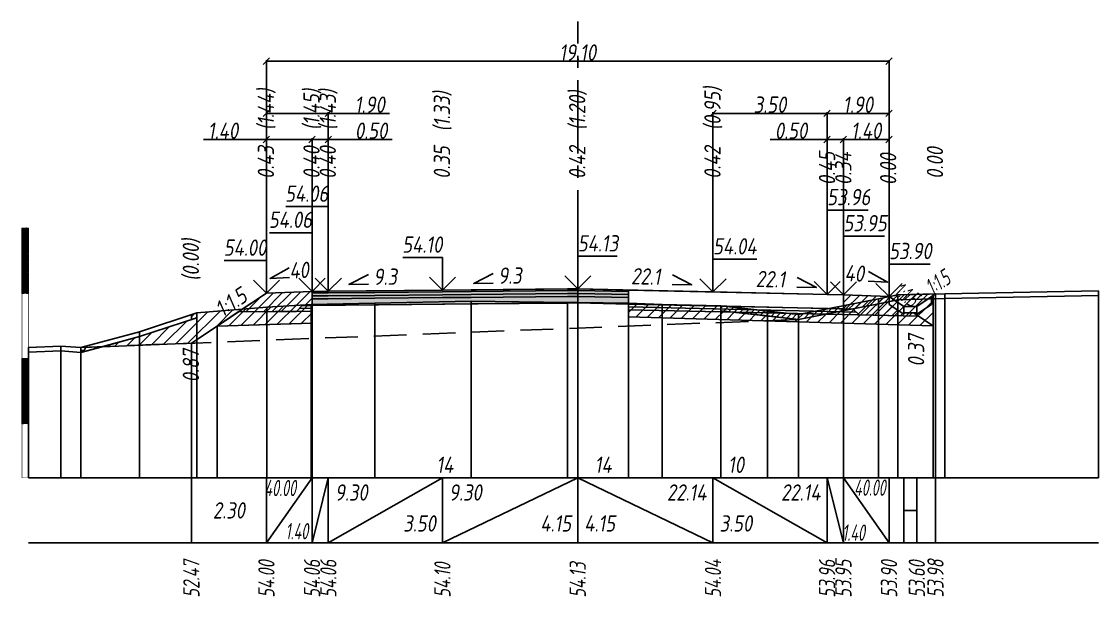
# Model space of a CAD drawing. Extents: x -717 to 1451, y -133302 to 233.
# Drawn here: x 84.2 to 249.4, y -81026.2 to -80938 of the extents above; entities that cross this region are included whole.
import ezdxf
from ezdxf.enums import TextEntityAlignment as Align

# ---------------------------------------------------------------- set-up
doc = ezdxf.new("R2010")
doc.units = 0
doc.linetypes.add('осевая2', pattern=[1.125, 0.75, -0.125, 0.125, -0.125])
doc.linetypes.add('штриховая', pattern=[0.75, 0.5, -0.25])
for name, color, linetype in [('Интерполированный поперечник', 2, 'Continuous'), ('Код_514', 1, 'Continuous'), ('Контур_0', 7, 'Continuous'), ('Контур_2521', 7, 'Continuous'), ('Контур_2564', 7, 'Continuous'), ('Контур_2660', 7, 'Continuous'), ('Контур_2665', 7, 'Continuous'), ('Контур_400', 7, 'Continuous'), ('Контур_508', 7, 'Continuous'), ('Контур_512', 7, 'Continuous'), ('Контур_513', 7, 'Continuous'), ('Красный поперечник', 1, 'Continuous'), ('Линейка абсолютных высот', 7, 'Continuous'), ('Объём_2501', 7, 'Continuous'), ('Объём_2564', 7, 'Continuous'), ('Объём_2650', 7, 'Continuous'), ('Объём_2660', 7, 'Continuous'), ('Объём_2661', 7, 'Continuous'), ('Объём_2662', 7, 'Continuous'), ('Объём_2663', 7, 'Continuous'), ('Объём_2664', 7, 'Continuous'), ('Объём_2665', 7, 'Continuous'), ('Объём_2666', 7, 'Continuous'), ('Объём_2753', 7, 'Continuous'), ('Ось', 1, 'осевая2'), ('Откосы', 7, 'Continuous'), ('Отметки покрытия', 7, 'Continuous'), ('Рабочие отметки', 7, 'Continuous'), ('Рабочие отметки доп.', 7, 'Continuous'), ('Слои выравнивания', 7, 'Continuous'), ('Таблица', 7, 'Continuous'), ('Уклоны проезжей части', 7, 'Continuous'), ('Черный поперечник', 3, 'Continuous')]:
    doc.layers.add(name, color=color, linetype=linetype)
for name, color, linetype, true_color in [('Контур_2540', 2, 'Continuous', 0xffff00), ('Контур_2560', 2, 'Continuous', 0xffff00), ('Контур_2561', 7, 'Continuous', 0xff8040), ('Контур_2562', 3, 'Continuous', 0x00ff00), ('Контур_2563', 7, 'Continuous', 0xff8000), ('Контур_2570', 7, 'Continuous', 0x80ff00), ('Контур_2583', 3, 'Continuous', 0x00ff00), ('Контур_2584', 3, 'Continuous', 0x00ff00), ('Контур_2725', 7, 'Continuous', 0x323232), ('Контур_2736', 4, 'Continuous', 0x00ffff), ('Контур_2760', 7, 'Continuous', 0x323232), ('Контур_2761', 7, 'Continuous', 0x323232), ('Контур_2762', 7, 'Continuous', 0x323232), ('Контур_2763', 7, 'Continuous', 0x323232), ('Контур_402', 7, 'Continuous', 0xff6464), ('Контур_703', 4, 'Continuous', 0x00ffff), ('Контур_707', 4, 'Continuous', 0x00ffff), ('Контур_720', 131, 'Continuous', 0xaaffff), ('Объём_2500', 7, 'Continuous', 0xc0c0c0), ('Объём_2520', 7, 'Continuous', 0x80ffff), ('Объём_2540', 2, 'Continuous', 0xffff00), ('Объём_2560', 2, 'Continuous', 0xffff00), ('Объём_2561', 7, 'Continuous', 0xff8040), ('Объём_2562', 3, 'Continuous', 0x00ff00), ('Объём_2563', 7, 'Continuous', 0xff8000), ('Объём_2570', 7, 'Continuous', 0x80ff00), ('Объём_2580', 3, 'Continuous', 0x00ff00), ('Объём_2583', 3, 'Continuous', 0x00ff00), ('Объём_2584', 3, 'Continuous', 0x00ff00), ('Объём_2591', 3, 'Continuous', 0x00ff00), ('Объём_2595', 3, 'Continuous', 0x00ff00), ('Объём_2600', 7, 'Continuous', 0x808000), ('Объём_2746', 2, 'Continuous', 0xffff00)]:
    doc.layers.add(name, color=color, linetype=linetype, true_color=true_color)
doc.styles.get("Standard").update_dxf_attribs({"font": 'txt', "height": 2.5})
doc.styles.add('М', font='romand.shx', dxfattribs={"width": 0.8, "oblique": 10, "height": 2.5})
doc.dimstyles.get("Standard").update_dxf_attribs({"dimtxt": 0.18, "dimasz": 0.18, "dimexe": 0.18, "dimexo": 0.0625, "dimgap": 0.09, "dimtad": 0, "dimtih": 1, "dimtoh": 1, "dimdec": 4, "dimzin": 0, "dimdsep": 46, "dimtxsty": 'Standard', "dimcen": 0.09, "dimadec": 0, "dimazin": 0, "dimtfac": 1, "dimtdec": 4, "dimtofl": 0, "dimtmove": 0, "dimatfit": 3, "dimfxl": 1, "dimtolj": 1, "dimtzin": 0, "dimarcsym": 0})
pattern_1 = [(45.00000125, (5.276112, -2496.22687), (-0.026516505928, 0.026516504769), []), (135.00000034, (5.276112, -2496.22687), (-0.02651650519, -0.026516505506), [])]

# ---------------------------------------------------------------- blocks, each defined once
blk = doc.blocks.new('_Oblique')
at = {"color": 0, "linetype": 'ByBlock', "lineweight": -2}
blk.add_line((-0.5, -0.5), (0.5, 0.5), dxfattribs=at)
blk = doc.blocks.new('*D3245')
at = {"color": 0, "lineweight": -2, "transparency": 16777216}
for p, q in [((210.28, -80979.91), (210.28, -80955.89)), ((210.28, -80956.07), (217.28, -80956.07)), ((217.28, -80980.19), (217.28, -80955.89))]:
    blk.add_line(p, q, dxfattribs=at)
at = {"layer": 'Defpoints', "color": 0, "transparency": 16777216}
for p in [(217.28, -80956.07), (210.28, -80979.97), (217.28, -80980.25)]:
    blk.add_point(p, dxfattribs=at)
at = {"color": 0, "lineweight": -2, "transparency": 16777216, "rotation": 180}
blk.add_blockref('_Oblique', (210.28, -80956.07), dxfattribs=at)
at = {"color": 0, "lineweight": -2, "transparency": 16777216}
blk.add_blockref('_Oblique', (217.28, -80956.07), dxfattribs=at)
at = {"color": 0, "transparency": 16777216, "insert": (213.78, -80954.73), "char_height": 2.5, "width": 0.69, "attachment_point": 5, "style": 'М'}
blk.add_mtext('\\A1;1.40', dxfattribs=at)
blk = doc.blocks.new('*D3246')
at = {"color": 0, "lineweight": -2, "transparency": 16777216}
for p, q in [((121.78, -80956.07), (112.12, -80956.07)), ((121.78, -80979.67), (121.78, -80955.89)), ((128.78, -80956.07), (121.78, -80956.07)), ((128.78, -80979.39), (128.78, -80955.89))]:
    blk.add_line(p, q, dxfattribs=at)
at = {"layer": 'Defpoints', "color": 0, "transparency": 16777216}
for p in [(128.78, -80956.07), (121.78, -80979.73), (128.78, -80979.45)]:
    blk.add_point(p, dxfattribs=at)
at = {"color": 0, "lineweight": -2, "transparency": 16777216, "rotation": 180}
blk.add_blockref('_Oblique', (121.78, -80956.07), dxfattribs=at)
at = {"color": 0, "lineweight": -2, "transparency": 16777216}
blk.add_blockref('_Oblique', (128.78, -80956.07), dxfattribs=at)
at = {"color": 0, "transparency": 16777216, "insert": (115.13, -80954.73), "char_height": 2.5, "width": 0.69, "attachment_point": 5, "style": 'М'}
blk.add_mtext('\\A1;1.40', dxfattribs=at)
blk = doc.blocks.new('*D3247')
at = {"color": 0, "lineweight": -2, "transparency": 16777216}
for p, q in [((207.78, -80956.07), (199.03, -80956.07)), ((207.78, -80979.85), (207.78, -80955.89)), ((210.28, -80956.07), (207.78, -80956.07)), ((210.28, -80979.91), (210.28, -80955.89))]:
    blk.add_line(p, q, dxfattribs=at)
at = {"layer": 'Defpoints', "color": 0, "transparency": 16777216}
for p in [(210.28, -80956.07), (207.78, -80979.92), (210.28, -80979.97)]:
    blk.add_point(p, dxfattribs=at)
at = {"color": 0, "lineweight": -2, "transparency": 16777216, "rotation": 180}
blk.add_blockref('_Oblique', (207.78, -80956.07), dxfattribs=at)
at = {"color": 0, "lineweight": -2, "transparency": 16777216}
blk.add_blockref('_Oblique', (210.28, -80956.07), dxfattribs=at)
at = {"color": 0, "transparency": 16777216, "insert": (202.26, -80954.73), "char_height": 2.5, "width": 0.72, "attachment_point": 5, "style": 'М'}
blk.add_mtext('\\A1;0.50', dxfattribs=at)
blk = doc.blocks.new('*D3248')
at = {"color": 0, "lineweight": -2, "transparency": 16777216}
for p, q in [((128.78, -80979.39), (128.78, -80955.89)), ((128.78, -80956.07), (131.28, -80956.07)), ((131.28, -80979.36), (131.28, -80955.89)), ((131.28, -80956.07), (141.08, -80956.07))]:
    blk.add_line(p, q, dxfattribs=at)
at = {"layer": 'Defpoints', "color": 0, "transparency": 16777216}
for p in [(131.28, -80956.07), (128.78, -80979.45), (131.28, -80979.42)]:
    blk.add_point(p, dxfattribs=at)
at = {"color": 0, "lineweight": -2, "transparency": 16777216, "rotation": 180}
blk.add_blockref('_Oblique', (128.78, -80956.07), dxfattribs=at)
at = {"color": 0, "lineweight": -2, "transparency": 16777216}
blk.add_blockref('_Oblique', (131.28, -80956.07), dxfattribs=at)
at = {"color": 0, "transparency": 16777216, "insert": (137.85, -80954.73), "char_height": 2.5, "width": 0.72, "attachment_point": 5, "style": 'М'}
blk.add_mtext('\\A1;0.50', dxfattribs=at)
blk = doc.blocks.new('*D3249')
at = {"color": 0, "lineweight": -2, "transparency": 16777216}
for p, q in [((190.28, -80979.47), (190.28, -80951.89)), ((207.78, -80952.07), (190.28, -80952.07)), ((207.78, -80979.85), (207.78, -80951.89))]:
    blk.add_line(p, q, dxfattribs=at)
at = {"layer": 'Defpoints', "color": 0, "transparency": 16777216}
for p in [(190.28, -80952.07), (190.28, -80979.53), (207.78, -80979.92)]:
    blk.add_point(p, dxfattribs=at)
at = {"color": 0, "lineweight": -2, "transparency": 16777216, "rotation": 180}
blk.add_blockref('_Oblique', (190.28, -80952.07), dxfattribs=at)
at = {"color": 0, "lineweight": -2, "transparency": 16777216}
blk.add_blockref('_Oblique', (207.78, -80952.07), dxfattribs=at)
at = {"color": 0, "transparency": 16777216, "insert": (199.03, -80950.73), "char_height": 2.5, "width": 0.75, "attachment_point": 5, "style": 'М'}
blk.add_mtext('\\A1;3.50', dxfattribs=at)
blk = doc.blocks.new('*D3250')
at = {"color": 0, "lineweight": -2, "transparency": 16777216}
for p, q in [((207.78, -80979.85), (207.78, -80951.89)), ((217.28, -80952.07), (207.78, -80952.07)), ((217.28, -80980.19), (217.28, -80951.89))]:
    blk.add_line(p, q, dxfattribs=at)
at = {"layer": 'Defpoints', "color": 0, "transparency": 16777216}
for p in [(207.78, -80952.07), (207.78, -80979.92), (217.28, -80980.25)]:
    blk.add_point(p, dxfattribs=at)
at = {"color": 0, "lineweight": -2, "transparency": 16777216, "rotation": 180}
blk.add_blockref('_Oblique', (207.78, -80952.07), dxfattribs=at)
at = {"color": 0, "lineweight": -2, "transparency": 16777216}
blk.add_blockref('_Oblique', (217.28, -80952.07), dxfattribs=at)
at = {"color": 0, "transparency": 16777216, "insert": (212.53, -80950.73), "char_height": 2.5, "width": 0.69, "attachment_point": 5, "style": 'М'}
blk.add_mtext('\\A1;1.90', dxfattribs=at)
blk = doc.blocks.new('*D3251')
at = {"color": 0, "lineweight": -2, "transparency": 16777216}
for p, q in [((121.78, -80979.67), (121.78, -80951.89)), ((121.78, -80952.07), (131.28, -80952.07)), ((131.28, -80979.36), (131.28, -80951.89)), ((131.28, -80952.07), (140.65, -80952.07))]:
    blk.add_line(p, q, dxfattribs=at)
at = {"layer": 'Defpoints', "color": 0, "transparency": 16777216}
for p in [(131.28, -80952.07), (121.78, -80979.73), (131.28, -80979.42)]:
    blk.add_point(p, dxfattribs=at)
at = {"color": 0, "lineweight": -2, "transparency": 16777216, "rotation": 180}
blk.add_blockref('_Oblique', (121.78, -80952.07), dxfattribs=at)
at = {"color": 0, "lineweight": -2, "transparency": 16777216}
blk.add_blockref('_Oblique', (131.28, -80952.07), dxfattribs=at)
at = {"color": 0, "transparency": 16777216, "insert": (137.64, -80950.73), "char_height": 2.5, "width": 0.69, "attachment_point": 5, "style": 'М'}
blk.add_mtext('\\A1;1.90', dxfattribs=at)
blk = doc.blocks.new('*D3252')
at = {"color": 0, "lineweight": -2, "transparency": 16777216}
for p, q in [((121.78, -80979.67), (121.78, -80943.89)), ((121.78, -80944.07), (217.28, -80944.07)), ((217.28, -80980.19), (217.28, -80943.89))]:
    blk.add_line(p, q, dxfattribs=at)
at = {"layer": 'Defpoints', "color": 0, "transparency": 16777216}
for p in [(217.28, -80944.07), (121.78, -80979.73), (217.28, -80980.25)]:
    blk.add_point(p, dxfattribs=at)
at = {"color": 0, "lineweight": -2, "transparency": 16777216, "rotation": 180}
blk.add_blockref('_Oblique', (121.78, -80944.07), dxfattribs=at)
at = {"color": 0, "lineweight": -2, "transparency": 16777216}
blk.add_blockref('_Oblique', (217.28, -80944.07), dxfattribs=at)
at = {"color": 0, "transparency": 16777216, "insert": (169.53, -80942.73), "char_height": 2.5, "width": 0.81, "attachment_point": 5, "style": 'М'}
blk.add_mtext('\\A1;19.10', dxfattribs=at)

msp = doc.modelspace()

# ---------------------------------------------------------------- hatches: boundary and pattern name
at = {"transparency": 33554681}
h = msp.add_hatch(dxfattribs=at)
h.set_pattern_fill('ANGLE', color=256)
h.set_pattern_definition([(0, (0, 0), (0, 6.985), [5.08, -1.905]), (90, (0, 0), (-6.985, 4e-16), [5.08, -1.905])])
h.paths.add_polyline_path([(224.038, -80980.543), (224.038, -80980.031), (224.407, -80979.785), (224.407, -80980.535)])
at = {"layer": 'Линейка абсолютных высот'}
h = msp.add_hatch(dxfattribs=at)
h.set_pattern_fill('ANSI37', scale=0.3, style=0)
h.set_pattern_definition(pattern_1)
h.paths.add_polyline_path([(85.276, -80979.678), (85.276, -80969.678), (84.276, -80969.678), (84.276, -80979.678)])
h = msp.add_hatch(dxfattribs=at)
h.set_pattern_fill('ANSI37', scale=0.3, style=0)
h.set_pattern_definition(pattern_1)
h.paths.add_polyline_path([(85.276, -80999.678), (85.276, -80989.678), (84.276, -80989.678), (84.276, -80999.678)])
at = {"layer": 'Объём_2563'}
h = msp.add_hatch(dxfattribs=at)
h.set_pattern_fill('ANSI31', color=256, scale=0.3)
h.paths.add_polyline_path([(121.783, -80979.665), (128.783, -80979.385), (128.783, -80981.535), (127.283, -80981.549), (126.375, -80982.458), (117.471, -80982.541)])
h = msp.add_hatch(dxfattribs=at)
h.set_pattern_fill('ANSI31', color=256, scale=0.3)
h.paths.add_polyline_path([(221.043, -80982.695), (221.822, -80983.214), (212.704, -80983.012), (211.783, -80982.092), (210.283, -80982.058), (210.283, -80979.908), (217.283, -80980.188), (217.283, -80981.39), (219.543, -80982.896), (219.543, -80982.695)])
at = {"layer": 'Объём_2570'}
h = msp.add_hatch(dxfattribs=at)
h.set_pattern_fill('ANSI31', color=256, scale=0.2)
h.paths.add_polyline_path([(224.407, -80980.535), (218.648, -80980.665), (215.654, -80981.288), (203.421, -80983.696), (191.495, -80982.356), (191.495, -80981.606), (203.421, -80982.946), (215.654, -80980.538), (218.648, -80979.915), (224.407, -80979.785)])
h = msp.add_hatch(dxfattribs=at)
h.set_pattern_fill('ANSI31', color=256, scale=0.2)
h.paths.add_polyline_path([(110.276, -80983.715), (110.276, -80982.965), (111.091, -80982.697), (111.091, -80983.447)])
at = {"layer": 'Объём_2600'}
h = msp.add_hatch(dxfattribs=at)
h.set_pattern_fill('ANSI31', color=6, scale=0.4)
h.paths.add_polyline_path([(128.783, -80984.279), (114.208, -80984.716), (110.276, -80987.337), (96.572, -80987.873), (102.309, -80986.327), (111.091, -80983.447), (111.091, -80982.697), (121.852, -80981.816), (128.633, -80981.39), (128.783, -80981.387)])
h = msp.add_hatch(dxfattribs=at)
h.set_pattern_fill('ANSI31', color=6, scale=0.4)
h.paths.add_polyline_path([(224.038, -80984.691), (177.342, -80983.291), (177.342, -80981.217), (182.466, -80981.396), (191.495, -80981.606), (191.495, -80982.356), (203.421, -80983.696), (215.654, -80981.288), (218.648, -80980.665), (224.038, -80980.543)])
h = msp.add_hatch(dxfattribs=at)
h.set_pattern_fill('HONEY', color=5, scale=0.3)
h.paths.add_polyline_path([(93.315, -80988.75), (93.315, -80988), (96.572, -80987.873)])
at = {"layer": 'Слои выравнивания'}
for color, points in [(2, [(128.783, -80979.385), (131.283, -80979.362), (138.429, -80979.296), (148.783, -80979.199), (153.197, -80979.158), (167.989, -80979.021), (169.533, -80979.006), (169.533, -80979.256), (167.989, -80979.271), (153.197, -80979.408), (148.783, -80979.449), (138.429, -80979.546), (131.283, -80979.612), (128.783, -80979.635)]), (3, [(128.783, -80979.635), (131.283, -80979.612), (138.429, -80979.546), (148.783, -80979.449), (153.197, -80979.408), (167.989, -80979.271), (169.533, -80979.256), (169.533, -80979.706), (167.989, -80979.721), (153.197, -80979.858), (148.783, -80979.899), (138.429, -80979.996), (131.283, -80980.062), (128.783, -80980.085)]), (4, [(128.783, -80980.085), (131.283, -80980.062), (138.429, -80979.996), (148.783, -80979.899), (153.197, -80979.858), (167.989, -80979.721), (169.533, -80979.706), (169.533, -80980.156), (167.989, -80980.171), (153.197, -80980.308), (148.783, -80980.349), (138.429, -80980.446), (131.283, -80980.512), (128.783, -80980.535)]), (2, [(169.533, -80979.006), (177.342, -80979.179), (177.342, -80979.429), (169.533, -80979.256)]), (3, [(169.533, -80979.256), (177.342, -80979.429), (177.342, -80979.879), (169.533, -80979.706)]), (4, [(169.533, -80979.706), (177.342, -80979.879), (177.342, -80980.329), (169.533, -80980.156)]), (5, [(128.783, -80980.535), (131.283, -80980.512), (138.429, -80980.446), (148.783, -80980.349), (153.197, -80980.308), (167.989, -80980.171), (169.533, -80980.156), (169.533, -80981.156), (167.989, -80981.171), (153.197, -80981.308), (148.783, -80981.349), (138.429, -80981.446), (131.283, -80981.512), (128.783, -80981.535)]), (5, [(169.533, -80980.156), (177.342, -80980.329), (177.342, -80981.329), (169.533, -80981.156)])]:
    msp.add_hatch(color=color, dxfattribs=at).paths.add_polyline_path(points)

# ---------------------------------------------------------------- linework, layer by layer
at = {"layer": 'Интерполированный поперечник', "linetype": 'штриховая', "ltscale": 10, "flags": 128}
msp.add_lwpolyline([(93.315, -80988), (203.421, -80983.696)], dxfattribs=at)
at = {"layer": 'Код_514'}
for p, q in [((110.276, -81018), (110.276, -81008)), ((121.783, -81018), (121.783, -81008)), ((121.783, -81018), (128.783, -81008)), ((128.783, -81018), (128.783, -81008)), ((128.783, -81018), (131.283, -81008)), ((131.283, -81018), (131.283, -81008)), ((131.283, -81018), (148.783, -81008)), ((148.783, -81018), (148.783, -81008)), ((148.783, -81018), (169.533, -81008)), ((169.533, -81018), (169.533, -81008)), ((169.533, -81008), (190.283, -81018)), ((190.283, -81018), (190.283, -81008)), ((190.283, -81008), (207.783, -81018)), ((207.783, -81018), (207.783, -81008)), ((207.783, -81008), (210.283, -81018)), ((210.283, -81018), (210.283, -81008)), ((210.283, -81008), (217.283, -81018)), ((217.283, -81018), (217.283, -81008)), ((219.543, -81018), (219.543, -81008)), ((221.543, -81018), (221.543, -81008)), ((224.407, -81018), (224.407, -81008)), ((219.543, -81013), (221.543, -81013))]:
    msp.add_line(p, q, dxfattribs=at)
at = {"layer": 'Контур_0', "color": 18, "true_color": 0x000000, "flags": 128}
for points in [[(177.342, -80979.179), (210.283, -80979.908), (210.283, -80982.058), (177.342, -80981.329), (177.342, -80979.179), (177.342, -80979.179)], [(117.471, -80982.541), (126.375, -80982.458), (127.283, -80981.549), (128.783, -80981.535)], [(127.283, -80981.549), (128.783, -80981.535), (128.783, -80982.435), (126.375, -80982.458), (127.283, -80981.549), (127.283, -80981.549)], [(190.283, -80981.616), (211.783, -80982.092), (212.704, -80983.012), (177.342, -80982.229), (177.342, -80981.329), (190.283, -80981.616), (190.283, -80981.616)], [(210.283, -80982.058), (211.783, -80982.092), (212.704, -80983.012), (221.822, -80983.214)]]:
    msp.add_lwpolyline(points, dxfattribs=at)
at = {"layer": 'Контур_2521', "color": 18, "true_color": 0x000000, "flags": 128}
for points in [[(126.829, -80982.004), (128.783, -80981.985)], [(177.342, -80981.779), (212.244, -80982.552)]]:
    msp.add_lwpolyline(points, dxfattribs=at)
at = {"layer": 'Контур_2540', "flags": 128}
for points in [[(128.783, -80984.279), (114.208, -80984.716), (117.471, -80982.541), (128.783, -80982.435), (128.783, -80984.279), (128.783, -80984.279)], [(177.342, -80982.229), (221.822, -80983.214), (224.038, -80984.691), (177.342, -80983.291), (177.342, -80982.229), (177.342, -80982.229)]]:
    msp.add_lwpolyline(points, dxfattribs=at)
at = {"layer": 'Контур_2560', "flags": 128}
for points in [[(121.783, -80979.665), (121.783, -80979.665), (121.783, -80979.665), (128.783, -80979.385)], [(210.283, -80979.908), (217.283, -80980.188), (217.283, -80980.188), (217.283, -80980.188)]]:
    msp.add_lwpolyline(points, dxfattribs=at)
at = {"layer": 'Контур_2561', "flags": 128}
for points in [[(128.783, -80979.385), (128.783, -80979.385), (121.783, -80979.665), (121.783, -80979.665), (128.783, -80979.385)], [(210.283, -80979.908), (210.283, -80979.908), (217.283, -80980.188), (217.283, -80980.188), (210.283, -80979.908)]]:
    msp.add_lwpolyline(points, dxfattribs=at)
at = {"layer": 'Контур_2562', "flags": 128}
for points in [[(121.783, -80979.665), (121.783, -80979.665), (121.783, -80979.665), (121.783, -80979.665), (121.783, -80979.665)], [(217.283, -80980.188), (217.283, -80980.188), (217.283, -80980.188), (217.283, -80980.188), (217.283, -80980.188)]]:
    msp.add_lwpolyline(points, dxfattribs=at)
at = {"layer": 'Контур_2563', "flags": 128}
for points in [[(121.783, -80979.665), (128.783, -80979.385), (128.783, -80981.535), (127.283, -80981.549), (126.375, -80982.458), (117.471, -80982.541), (121.783, -80979.665), (121.783, -80979.665)], [(221.043, -80982.695), (221.822, -80983.214), (212.704, -80983.012), (211.783, -80982.092), (210.283, -80982.058), (210.283, -80979.908), (217.283, -80980.188), (217.283, -80981.39), (219.543, -80982.896), (219.543, -80982.695), (221.043, -80982.695), (221.043, -80982.695)]]:
    msp.add_lwpolyline(points, dxfattribs=at)
at = {"layer": 'Контур_2564', "flags": 128}
for points in [[(121.783, -80979.665), (128.783, -80979.385)], [(210.283, -80979.908), (217.283, -80980.188)]]:
    msp.add_lwpolyline(points, dxfattribs=at)
at = {"layer": 'Контур_2570', "flags": 128}
msp.add_lwpolyline([(85.276, -80988.739), (90.249, -80988.528), (93.315, -80988.75), (93.315, -80988.75), (102.309, -80986.327), (111.091, -80983.447), (111.091, -80982.697), (121.852, -80981.816), (128.633, -80981.39), (138.429, -80981.212), (153.197, -80980.872), (167.989, -80981.091), (169.533, -80981.112), (177.342, -80981.217), (182.466, -80981.396), (191.495, -80981.606), (191.495, -80982.356), (198.627, -80983.154), (203.421, -80983.696), (215.654, -80981.288), (218.648, -80980.665), (225.851, -80980.503), (249.407, -80980.039)], dxfattribs=at)
at = {"layer": 'Контур_2583', "flags": 128}
for points in [[(217.283, -80980.188), (219.543, -80981.695), (219.543, -80982.896), (217.283, -80981.39), (217.283, -80980.188)], [(221.543, -80981.695), (223.802, -80980.188), (223.802, -80981.39), (221.543, -80982.896), (221.543, -80981.695)]]:
    msp.add_lwpolyline(points, dxfattribs=at)
at = {"layer": 'Контур_2584', "flags": 128}
msp.add_lwpolyline([(219.543, -80981.695), (221.543, -80981.695), (221.543, -80982.695), (219.543, -80982.695), (219.543, -80981.695)], dxfattribs=at)
at = {"layer": 'Контур_2660', "flags": 128}
for points in [[(114.208, -80984.716), (128.783, -80984.279)], [(177.342, -80983.291), (224.038, -80984.691)]]:
    msp.add_lwpolyline(points, dxfattribs=at)
at = {"layer": 'Контур_2665', "flags": 128}
for points in [[(121.783, -80979.665), (121.783, -80979.665)], [(217.283, -80980.188), (217.283, -80980.188)]]:
    msp.add_lwpolyline(points, dxfattribs=at)
at = {"layer": 'Контур_2725', "flags": 128}
msp.add_lwpolyline([(128.783, -80981.535), (131.283, -80981.512), (138.429, -80981.446), (148.783, -80981.349), (153.197, -80981.308), (167.989, -80981.171), (169.533, -80981.156), (177.342, -80981.329)], dxfattribs=at)
at = {"layer": 'Контур_2736', "flags": 128}
for points in [[(121.783, -80979.665), (110.276, -80987.337)], [(217.283, -80980.188), (217.283, -80980.188)]]:
    msp.add_lwpolyline(points, dxfattribs=at)
at = {"layer": 'Контур_2760', "flags": 128}
msp.add_lwpolyline([(128.783, -80979.385), (131.283, -80979.362), (138.429, -80979.296), (148.783, -80979.199), (153.197, -80979.158), (167.989, -80979.021), (169.533, -80979.006), (177.342, -80979.179)], dxfattribs=at)
at = {"layer": 'Контур_2761', "flags": 128}
msp.add_lwpolyline([(128.783, -80979.635), (131.283, -80979.612), (138.429, -80979.546), (148.783, -80979.449), (153.197, -80979.408), (167.989, -80979.271), (169.533, -80979.256), (177.342, -80979.429)], dxfattribs=at)
at = {"layer": 'Контур_2762', "flags": 128}
msp.add_lwpolyline([(128.783, -80980.085), (131.283, -80980.062), (138.429, -80979.996), (148.783, -80979.899), (153.197, -80979.858), (167.989, -80979.721), (169.533, -80979.706), (177.342, -80979.879)], dxfattribs=at)
at = {"layer": 'Контур_2763', "flags": 128}
msp.add_lwpolyline([(128.783, -80980.535), (131.283, -80980.512), (138.429, -80980.446), (148.783, -80980.349), (153.197, -80980.308), (167.989, -80980.171), (169.533, -80980.156), (177.342, -80980.329)], dxfattribs=at)
at = {"layer": 'Контур_400', "flags": 128}
for points in [[(128.783, -80979.385), (131.283, -80979.362), (131.283, -80979.362), (131.283, -80979.362), (131.283, -80979.362), (131.283, -80979.362), (131.283, -80979.362), (148.783, -80979.199), (169.533, -80979.006)], [(169.533, -80979.006), (190.283, -80979.466), (207.783, -80979.853), (207.783, -80979.853), (207.783, -80979.853), (207.783, -80979.853), (207.783, -80979.853), (207.783, -80979.853), (210.283, -80979.908)]]:
    msp.add_lwpolyline(points, dxfattribs=at)
at = {"layer": 'Контур_402', "flags": 128}
msp.add_lwpolyline([(114.208, -80984.716), (128.783, -80984.279), (128.783, -80981.535), (169.533, -80981.156), (177.342, -80981.329), (177.342, -80983.291), (224.038, -80984.691)], dxfattribs=at)
at = {"layer": 'Контур_508', "flags": 128}
msp.add_lwpolyline([(110.276, -80987.337), (114.208, -80984.716), (128.783, -80984.279), (128.783, -80981.535), (169.533, -80981.156), (177.342, -80981.329), (177.342, -80983.291), (224.038, -80984.691), (224.038, -80980.031), (224.407, -80979.785)], dxfattribs=at)
at = {"layer": 'Контур_512', "flags": 128}
for points in [[(177.342, -80983.291), (224.038, -80984.691), (224.038, -80980.031), (224.407, -80979.785)], [(110.276, -80987.337), (114.208, -80984.716), (128.783, -80984.279)]]:
    msp.add_lwpolyline(points, dxfattribs=at)
at = {"layer": 'Контур_513', "flags": 128}
msp.add_lwpolyline([(110.276, -80987.337), (114.208, -80984.716), (128.783, -80984.279), (128.783, -80981.535), (169.533, -80981.156), (177.342, -80981.329), (177.342, -80983.291), (224.038, -80984.691), (224.038, -80980.031), (224.407, -80979.785)], dxfattribs=at)
at = {"layer": 'Контур_703', "flags": 128}
for points in [[(121.783, -80979.665), (110.276, -80987.337)], [(217.283, -80980.188), (217.283, -80980.188)], [(217.283, -80980.188), (219.543, -80981.695)], [(217.283, -80980.188), (219.543, -80981.695)]]:
    msp.add_lwpolyline(points, dxfattribs=at)
at = {"layer": 'Контур_707', "flags": 128}
for points in [[(221.543, -80981.695), (223.802, -80980.188), (223.802, -80980.188), (224.407, -80979.785)], [(223.802, -80980.188), (223.802, -80980.188), (224.407, -80979.785)], [(221.543, -80981.695), (223.802, -80980.188)]]:
    msp.add_lwpolyline(points, dxfattribs=at)
at = {"layer": 'Контур_720', "flags": 128}
msp.add_lwpolyline([(219.543, -80981.695), (221.543, -80981.695)], dxfattribs=at)
at = {"layer": 'Красный поперечник'}
for p, q in [((110.276, -80987.337), (121.783, -80979.665)), ((121.783, -80979.665), (128.783, -80979.385)), ((128.783, -80979.385), (131.283, -80979.362)), ((131.283, -80979.362), (148.783, -80979.199)), ((148.783, -80979.199), (169.533, -80979.006)), ((169.533, -80979.006), (190.283, -80979.466)), ((190.283, -80979.466), (207.783, -80979.853)), ((207.783, -80979.853), (210.283, -80979.908)), ((210.283, -80979.908), (217.283, -80980.188)), ((221.543, -80981.695), (224.407, -80979.785)), ((224.407, -80979.785), (224.407, -81008)), ((217.283, -80980.188), (219.543, -80981.695)), ((224.038, -80980.031), (224.038, -81008)), ((219.543, -80981.695), (221.543, -80981.695)), ((114.208, -80984.716), (114.208, -81008)), ((128.783, -80984.279), (128.783, -81008)), ((177.342, -80983.291), (177.342, -81008)), ((224.038, -80984.691), (224.038, -81008)), ((110.276, -80987.337), (110.276, -81008))]:
    msp.add_line(p, q, dxfattribs=at)
at = {"layer": 'Линейка абсолютных высот', "color": 7, "const_width": 0.1, "flags": 128}
for points in [[(85.276, -80979.678), (85.276, -80969.678), (84.276, -80969.678), (84.276, -80979.678), (85.276, -80979.678)], [(85.276, -80989.678), (85.276, -80979.678), (84.276, -80979.678), (84.276, -80989.678), (85.276, -80989.678)], [(85.276, -80999.678), (85.276, -80989.678), (84.276, -80989.678), (84.276, -80999.678), (85.276, -80999.678)], [(85.276, -81008), (85.276, -80999.678), (84.276, -80999.678), (84.276, -81008), (85.276, -81008)]]:
    msp.add_lwpolyline(points, dxfattribs=at)
at = {"layer": 'Объём_2500', "color": 18, "true_color": 0x000000, "flags": 128}
msp.add_lwpolyline([(177.342, -80979.179), (210.283, -80979.908), (210.283, -80982.058), (177.342, -80981.329), (177.342, -80979.179), (177.342, -80979.179)], dxfattribs=at)
at = {"layer": 'Объём_2501', "flags": 128}
for points in [[(128.783, -80979.385), (131.283, -80979.362), (131.283, -80979.362), (131.283, -80979.362), (131.283, -80979.362), (131.283, -80979.362), (131.283, -80979.362), (148.783, -80979.199), (169.533, -80979.006)], [(169.533, -80979.006), (190.283, -80979.466), (207.783, -80979.853), (207.783, -80979.853), (207.783, -80979.853), (207.783, -80979.853), (207.783, -80979.853), (207.783, -80979.853), (210.283, -80979.908)]]:
    msp.add_lwpolyline(points, dxfattribs=at)
at = {"layer": 'Объём_2520', "color": 250, "flags": 128}
for points in [[(127.283, -80981.549), (128.783, -80981.535), (128.783, -80982.435), (126.375, -80982.458), (127.283, -80981.549), (127.283, -80981.549)], [(190.283, -80981.616), (211.783, -80982.092), (212.704, -80983.012), (177.342, -80982.229), (177.342, -80981.329), (190.283, -80981.616), (190.283, -80981.616)]]:
    msp.add_lwpolyline(points, dxfattribs=at)
at = {"layer": 'Объём_2540', "flags": 128}
for points in [[(128.783, -80984.279), (114.208, -80984.716), (117.471, -80982.541), (128.783, -80982.435), (128.783, -80984.279), (128.783, -80984.279)], [(177.342, -80982.229), (221.822, -80983.214), (224.038, -80984.691), (177.342, -80983.291), (177.342, -80982.229), (177.342, -80982.229)]]:
    msp.add_lwpolyline(points, dxfattribs=at)
at = {"layer": 'Объём_2560', "flags": 128}
for points in [[(121.783, -80979.665), (121.783, -80979.665), (121.783, -80979.665), (128.783, -80979.385)], [(210.283, -80979.908), (217.283, -80980.188), (217.283, -80980.188), (217.283, -80980.188)]]:
    msp.add_lwpolyline(points, dxfattribs=at)
at = {"layer": 'Объём_2561', "flags": 128}
for points in [[(128.783, -80979.385), (128.783, -80979.385), (121.783, -80979.665), (121.783, -80979.665), (128.783, -80979.385)], [(210.283, -80979.908), (210.283, -80979.908), (217.283, -80980.188), (217.283, -80980.188), (210.283, -80979.908)]]:
    msp.add_lwpolyline(points, dxfattribs=at)
at = {"layer": 'Объём_2562', "flags": 128}
for points in [[(121.783, -80979.665), (121.783, -80979.665), (121.783, -80979.665), (121.783, -80979.665), (121.783, -80979.665)], [(217.283, -80980.188), (217.283, -80980.188), (217.283, -80980.188), (217.283, -80980.188), (217.283, -80980.188)]]:
    msp.add_lwpolyline(points, dxfattribs=at)
at = {"layer": 'Объём_2563', "color": 250, "flags": 128}
for points in [[(121.783, -80979.665), (128.783, -80979.385), (128.783, -80981.535), (127.283, -80981.549), (126.375, -80982.458), (117.471, -80982.541), (121.783, -80979.665), (121.783, -80979.665)], [(221.043, -80982.695), (221.822, -80983.214), (212.704, -80983.012), (211.783, -80982.092), (210.283, -80982.058), (210.283, -80979.908), (217.283, -80980.188), (217.283, -80981.39), (219.543, -80982.896), (219.543, -80982.695), (221.043, -80982.695), (221.043, -80982.695)]]:
    msp.add_lwpolyline(points, dxfattribs=at)
at = {"layer": 'Объём_2564', "flags": 128}
for points in [[(121.783, -80979.665), (128.783, -80979.385)], [(210.283, -80979.908), (217.283, -80980.188)]]:
    msp.add_lwpolyline(points, dxfattribs=at)
at = {"layer": 'Объём_2570', "flags": 128}
for points in [[(224.407, -80980.535), (218.648, -80980.665), (215.654, -80981.288), (203.421, -80983.696), (191.495, -80982.356), (191.495, -80981.606), (203.421, -80982.946), (215.654, -80980.538), (218.648, -80979.915), (224.407, -80979.785), (224.407, -80980.535), (224.407, -80980.535)], [(110.276, -80983.715), (110.276, -80982.965), (111.091, -80982.697), (111.091, -80983.447), (110.276, -80983.715), (110.276, -80983.715)]]:
    msp.add_lwpolyline(points, dxfattribs=at)
at = {"layer": 'Объём_2580', "flags": 128}
msp.add_lwpolyline([(223.802, -80980.188), (223.802, -80980.188), (224.407, -80979.785)], dxfattribs=at)
at = {"layer": 'Объём_2583', "flags": 128}
for points in [[(217.283, -80980.188), (219.543, -80981.695), (219.543, -80982.896), (217.283, -80981.39), (217.283, -80980.188)], [(221.543, -80981.695), (223.802, -80980.188), (223.802, -80981.39), (221.543, -80982.896), (221.543, -80981.695)]]:
    msp.add_lwpolyline(points, dxfattribs=at)
at = {"layer": 'Объём_2584', "flags": 128}
msp.add_lwpolyline([(219.543, -80981.695), (221.543, -80981.695), (221.543, -80982.695), (219.543, -80982.695), (219.543, -80981.695)], dxfattribs=at)
at = {"layer": 'Объём_2591', "flags": 128}
for points in [[(217.283, -80980.188), (219.543, -80981.695)], [(221.543, -80981.695), (223.802, -80980.188)]]:
    msp.add_lwpolyline(points, dxfattribs=at)
at = {"layer": 'Объём_2595', "flags": 128}
msp.add_lwpolyline([(219.543, -80981.695), (221.543, -80981.695)], dxfattribs=at)
at = {"layer": 'Объём_2600', "color": 5, "flags": 128}
for points in [[(224.038, -80980.543), (224.038, -80980.031), (224.407, -80979.785), (224.407, -80980.535), (224.038, -80980.543), (224.038, -80980.543)], [(93.315, -80988.75), (93.315, -80988), (96.572, -80987.873), (93.315, -80988.75), (93.315, -80988.75)]]:
    msp.add_lwpolyline(points, dxfattribs=at)
at = {"layer": 'Объём_2650', "color": 6, "flags": 128}
for points in [[(128.783, -80984.279), (114.208, -80984.716), (110.276, -80987.337), (96.572, -80987.873), (102.309, -80986.327), (111.091, -80983.447), (111.091, -80982.697), (121.852, -80981.816), (128.633, -80981.39), (128.783, -80981.387), (128.783, -80984.279), (128.783, -80984.279)], [(224.038, -80984.691), (177.342, -80983.291), (177.342, -80981.217), (182.466, -80981.396), (191.495, -80981.606), (191.495, -80982.356), (203.421, -80983.696), (215.654, -80981.288), (218.648, -80980.665), (224.038, -80980.543), (224.038, -80984.691), (224.038, -80984.691)]]:
    msp.add_lwpolyline(points, dxfattribs=at)
at = {"layer": 'Объём_2660', "flags": 128}
for points in [[(114.208, -80984.716), (128.783, -80984.279)], [(177.342, -80983.291), (224.038, -80984.691)]]:
    msp.add_lwpolyline(points, dxfattribs=at)
at = {"layer": 'Объём_2661', "flags": 128}
for points in [[(121.783, -80979.665), (110.276, -80987.337)], [(217.283, -80980.188), (219.543, -80981.695)]]:
    msp.add_lwpolyline(points, dxfattribs=at)
at = {"layer": 'Объём_2662', "flags": 128}
msp.add_lwpolyline([(221.543, -80981.695), (223.802, -80980.188), (224.407, -80979.785)], dxfattribs=at)
at = {"layer": 'Объём_2663', "flags": 128}
msp.add_lwpolyline([(219.543, -80981.695), (221.543, -80981.695)], dxfattribs=at)
at = {"layer": 'Объём_2664', "flags": 128}
msp.add_lwpolyline([(219.543, -80981.695), (221.543, -80981.695)], dxfattribs=at)
at = {"layer": 'Объём_2665', "flags": 128}
for points in [[(121.783, -80979.665), (121.783, -80979.665)], [(217.283, -80980.188), (217.283, -80980.188)]]:
    msp.add_lwpolyline(points, dxfattribs=at)
at = {"layer": 'Объём_2666', "flags": 128}
for points in [[(121.783, -80979.665), (110.276, -80987.337)], [(217.283, -80980.188), (217.283, -80980.188)]]:
    msp.add_lwpolyline(points, dxfattribs=at)
at = {"layer": 'Объём_2746', "flags": 128}
for points in [[(128.633, -80984.283), (114.208, -80984.716), (118.097, -80982.123), (121.852, -80981.816), (128.633, -80981.39), (128.633, -80984.283), (128.633, -80984.283)], [(224.038, -80984.691), (177.342, -80983.291), (177.342, -80981.217), (182.466, -80981.396), (191.495, -80981.606), (191.495, -80982.356), (203.421, -80983.696), (215.654, -80981.288), (218.152, -80980.768), (219.543, -80981.695), (221.543, -80981.695), (223.243, -80980.561), (224.038, -80980.543), (224.038, -80984.691), (224.038, -80984.691)]]:
    msp.add_lwpolyline(points, dxfattribs=at)
at = {"layer": 'Объём_2753', "flags": 128}
msp.add_lwpolyline([(177.342, -80979.179), (177.342, -80979.179)], dxfattribs=at)
at = {"layer": 'Ось', "ltscale": 15}
msp.add_line((169.533, -80991.971), (169.533, -80937.977), dxfattribs=at)
at = {"layer": 'Отметки покрытия', "color": 1}
for p, q in [((131.283, -80966.385), (124.783, -80966.385)), ((131.283, -80979.362), (131.283, -80966.385)), ((207.783, -80979.853), (207.783, -80966.908)), ((207.783, -80966.908), (214.083, -80966.908)), ((128.783, -80970.385), (122.283, -80970.385)), ((128.783, -80979.385), (128.783, -80970.385)), ((210.283, -80979.908), (210.283, -80970.908)), ((210.283, -80970.908), (216.583, -80970.908)), ((121.783, -80974.665), (115.283, -80974.665)), ((121.783, -80979.665), (121.783, -80974.665)), ((148.783, -80974.199), (142.733, -80974.199)), ((148.783, -80979.199), (148.783, -80974.199)), ((169.533, -80979.006), (169.533, -80974.006)), ((169.533, -80974.006), (175.583, -80974.006)), ((190.283, -80979.466), (190.283, -80974.466)), ((190.283, -80974.466), (196.983, -80974.466)), ((217.283, -80980.188), (217.283, -80975.188)), ((217.283, -80975.188), (223.583, -80975.188)), ((121.783, -80979.665), (119.783, -80977.665)), ((121.783, -80979.665), (123.783, -80977.665)), ((128.783, -80979.385), (126.783, -80977.385)), ((128.783, -80979.385), (130.783, -80977.385)), ((131.283, -80979.362), (129.283, -80977.362)), ((131.283, -80979.362), (133.283, -80977.362)), ((148.783, -80979.199), (146.783, -80977.199)), ((148.783, -80979.199), (150.783, -80977.199)), ((169.533, -80979.006), (167.533, -80977.006)), ((169.533, -80979.006), (171.533, -80977.006)), ((190.283, -80979.466), (188.283, -80977.466)), ((190.283, -80979.466), (192.283, -80977.466)), ((207.783, -80979.853), (205.783, -80977.853)), ((207.783, -80979.853), (209.783, -80977.853)), ((210.283, -80979.908), (208.283, -80977.908)), ((210.283, -80979.908), (212.283, -80977.908)), ((217.283, -80980.188), (215.283, -80978.188)), ((217.283, -80980.188), (219.283, -80978.188))]:
    msp.add_line(p, q, dxfattribs=at)
at = {"layer": 'Слои выравнивания'}
for p, q in [((128.783, -80979.385), (128.783, -81008)), ((169.533, -80979.006), (169.533, -81008)), ((177.342, -80979.179), (177.342, -81008)), ((210.283, -80979.908), (210.283, -81008))]:
    msp.add_line(p, q, dxfattribs=at)
at = {"layer": 'Слои выравнивания', "color": 2, "flags": 128}
for points in [[(128.783, -80979.385), (131.283, -80979.362), (138.429, -80979.296), (148.783, -80979.199), (153.197, -80979.158), (167.989, -80979.021), (169.533, -80979.006), (169.533, -80979.256), (167.989, -80979.271), (153.197, -80979.408), (148.783, -80979.449), (138.429, -80979.546), (131.283, -80979.612), (128.783, -80979.635)], [(169.533, -80979.006), (177.342, -80979.179), (177.342, -80979.429), (169.533, -80979.256)]]:
    msp.add_lwpolyline(points, close=True, dxfattribs=at)
at = {"layer": 'Слои выравнивания', "color": 3, "flags": 128}
for points in [[(128.783, -80979.635), (131.283, -80979.612), (138.429, -80979.546), (148.783, -80979.449), (153.197, -80979.408), (167.989, -80979.271), (169.533, -80979.256), (169.533, -80979.706), (167.989, -80979.721), (153.197, -80979.858), (148.783, -80979.899), (138.429, -80979.996), (131.283, -80980.062), (128.783, -80980.085)], [(169.533, -80979.256), (177.342, -80979.429), (177.342, -80979.879), (169.533, -80979.706)]]:
    msp.add_lwpolyline(points, close=True, dxfattribs=at)
at = {"layer": 'Слои выравнивания', "color": 4, "flags": 128}
for points in [[(128.783, -80980.085), (131.283, -80980.062), (138.429, -80979.996), (148.783, -80979.899), (153.197, -80979.858), (167.989, -80979.721), (169.533, -80979.706), (169.533, -80980.156), (167.989, -80980.171), (153.197, -80980.308), (148.783, -80980.349), (138.429, -80980.446), (131.283, -80980.512), (128.783, -80980.535)], [(169.533, -80979.706), (177.342, -80979.879), (177.342, -80980.329), (169.533, -80980.156)]]:
    msp.add_lwpolyline(points, close=True, dxfattribs=at)
at = {"layer": 'Слои выравнивания', "color": 5, "flags": 128}
for points in [[(128.783, -80980.535), (131.283, -80980.512), (138.429, -80980.446), (148.783, -80980.349), (153.197, -80980.308), (167.989, -80980.171), (169.533, -80980.156), (169.533, -80981.156), (167.989, -80981.171), (153.197, -80981.308), (148.783, -80981.349), (138.429, -80981.446), (131.283, -80981.512), (128.783, -80981.535)], [(169.533, -80980.156), (177.342, -80980.329), (177.342, -80981.329), (169.533, -80981.156)]]:
    msp.add_lwpolyline(points, close=True, dxfattribs=at)
at = {"layer": 'Таблица'}
for p, q in [((85.276, -81008), (249.407, -81008)), ((85.276, -81018), (249.407, -81018))]:
    msp.add_line(p, q, dxfattribs=at)
at = {"layer": 'Уклоны проезжей части', "color": 1, "flags": 128}
for points in [[(125.347, -80977.266), (122.35, -80977.386), (125.287, -80975.767)], [(156.577, -80978.128), (153.577, -80978.155), (156.563, -80976.628)], [(214.075, -80977.842), (217.072, -80977.962), (214.135, -80976.343)], [(137.452, -80978.305), (134.452, -80978.333), (137.438, -80976.806)], [(184.033, -80978.325), (187.032, -80978.392), (184.066, -80976.826)], [(203.158, -80978.749), (206.157, -80978.815), (203.191, -80977.249)]]:
    msp.add_lwpolyline(points, dxfattribs=at)
at = {"layer": 'Черный поперечник', "color": 7}
for p, q in [((218.648, -80979.915), (218.648, -81008)), ((225.851, -80979.753), (225.851, -81008)), ((249.407, -80979.289), (249.407, -81008)), ((128.633, -80981.39), (128.633, -81008)), ((138.429, -80981.212), (138.429, -81008)), ((153.197, -80980.872), (153.197, -81008)), ((167.989, -80981.091), (167.989, -81008)), ((169.533, -80981.112), (169.533, -81008)), ((177.342, -80981.217), (177.342, -81008)), ((182.466, -80981.396), (182.466, -81008)), ((215.654, -80980.538), (215.654, -81008)), ((111.091, -80982.697), (111.091, -81008)), ((121.852, -80981.816), (121.852, -81008)), ((191.495, -80981.606), (191.495, -81008)), ((198.627, -80982.404), (198.627, -81008)), ((203.421, -80982.946), (203.421, -81008)), ((102.309, -80985.577), (102.309, -81008)), ((85.276, -80987.989), (85.276, -81008)), ((90.249, -80987.778), (90.249, -81008)), ((93.315, -80988), (93.315, -81008))]:
    msp.add_line(p, q, dxfattribs=at)
at = {"layer": 'Черный поперечник', "flags": 128}
msp.add_lwpolyline([(85.276, -80987.989), (90.249, -80987.778), (93.315, -80988), (102.309, -80985.577), (111.091, -80982.697), (121.852, -80981.816), (128.633, -80981.39), (138.429, -80981.212), (153.197, -80980.872), (167.989, -80981.091), (169.533, -80981.112), (177.342, -80981.217), (182.466, -80981.396), (191.495, -80981.606), (198.627, -80982.404), (203.421, -80982.946), (215.654, -80980.538), (218.648, -80979.915), (225.851, -80979.753), (249.407, -80979.289)], dxfattribs=at)

# ---------------------------------------------------------------- texts
at = {"layer": 'Код_514', "style": 'М', "oblique": 10}
for s, width, p in [('40.00', 0.6, (121.487, -81008.311)), ('9.30', 0.8, (132.283, -81009)), ('9.30', 0.8, (149.783, -81009))]:
    msp.add_text(s, height=2.5, dxfattribs=dict(at, width=width)).set_placement(p, align=Align.TOP_LEFT)
for s, width, p in [('22.14', 0.8, (189.283, -81009)), ('22.14', 0.8, (206.783, -81009)), ('40.00', 0.6, (216.767, -81008.254))]:
    msp.add_text(s, height=2.5, dxfattribs=dict(at, width=width)).set_placement(p, align=Align.TOP_RIGHT)
at = {"layer": 'Код_514', "style": 'М', "oblique": 10, "width": 0.8}
msp.add_text('2.30', height=2.5, dxfattribs=at).set_placement((116.03, -81013), align=Align.MIDDLE_CENTER)
at = {"layer": 'Код_514', "style": 'М', "oblique": 10}
for s, width, p in [('3.50', 0.8, (147.783, -81017)), ('4.15', 0.8, (168.533, -81017)), ('1.40', 0.6, (128.197, -81018.186))]:
    msp.add_text(s, height=2.5, dxfattribs=dict(at, width=width)).set_placement(p, align=Align.BOTTOM_RIGHT)
for s, width, p in [('4.15', 0.8, (170.533, -81017)), ('3.50', 0.8, (191.283, -81017)), ('1.40', 0.6, (210.098, -81018.404))]:
    msp.add_text(s, height=2.5, dxfattribs=dict(at, width=width)).set_placement(p, align=Align.BOTTOM_LEFT)
at = {"layer": 'Код_514', "style": 'М', "oblique": 10, "width": 0.7}
for s, p in [('52.47', (110.276, -81026.382)), ('54.00', (121.783, -81026.382)), ('54.06', (128.783, -81026.382)), ('54.06', (131.283, -81026.382)), ('54.10', (148.783, -81026.382)), ('54.13', (169.533, -81026.382)), ('54.04', (190.283, -81026.382)), ('53.96', (207.783, -81026.382)), ('53.95', (210.283, -81026.382)), ('53.90', (217.283, -81026.382)), ('53.60', (221.543, -81026.382)), ('53.98', (224.407, -81026.382))]:
    msp.add_text(s, height=2.5, rotation=90, dxfattribs=at).set_placement(p, align=Align.MIDDLE_LEFT)
at = {"layer": 'Откосы', "color": 1, "style": 'М', "oblique": 10}
for s, rotation, width, p in [('40', 2.29061, 0.8, (126.875, -80978.133)), ('9.3', 0.53307, 0.8, (140.024, -80979.137)), ('9.3', 0.53307, 0.8, (159.149, -80978.959)), ('22.1', 358.73173, 0.8, (179.931, -80979.093)), ('22.1', 358.73173, 0.8, (199.056, -80979.516)), ('40', 357.70938, 0.8, (211.896, -80978.621)), ('1:1.5', 33.69007, 0.6, (225.865, -80979.661)), ('1:1.5', 326.30994, 0.6, (218.833, -80981.531)), ('1:1.5', 33.69007, 0.8, (117.477, -80982.714))]:
    msp.add_text(s, height=2.5, rotation=rotation, dxfattribs=dict(at, width=width)).set_placement(p, align=Align.BOTTOM_CENTER)
at = {"layer": 'Отметки покрытия', "color": 1, "style": 'М', "oblique": 10, "width": 0.8}
for s, p in [('54.06', (131.283, -80966.393)), ('54.06', (128.783, -80970.393)), ('54.00', (121.783, -80974.673)), ('54.10', (148.783, -80974.207))]:
    msp.add_text(s, height=2.5, dxfattribs=at).set_placement(p, align=Align.BOTTOM_RIGHT)
for s, p in [('53.96', (207.783, -80966.916)), ('53.95', (210.283, -80970.916)), ('54.13', (169.533, -80974.014)), ('54.04', (190.283, -80974.473)), ('53.90', (217.283, -80975.196))]:
    msp.add_text(s, height=2.5, dxfattribs=at).set_placement(p, align=Align.BOTTOM_LEFT)
at = {"layer": 'Рабочие отметки', "color": 1, "style": 'М', "oblique": 10, "width": 0.8}
for s, p in [('0.43', (121.705, -80962.135)), ('0.40', (128.705, -80962.135)), ('0.40', (131.205, -80962.135)), ('0.35', (148.705, -80962.135)), ('0.42', (169.455, -80962.135)), ('0.42', (190.205, -80962.135)), ('0.45', (207.773, -80963.086)), ('0.34', (210.273, -80963.086)), ('0.00', (217.153, -80963.086)), ('0.00', (224.329, -80962.135))]:
    msp.add_text(s, height=2.5, rotation=90, dxfattribs=at).set_placement(p, align=Align.MIDDLE_LEFT)
for s, p in [('0.37', (221.438, -80985.961)), ('0.87', (110.198, -80988.268))]:
    msp.add_text(s, height=2.5, rotation=90, dxfattribs=at).set_placement(p, align=Align.MIDDLE_RIGHT)
at = {"layer": 'Рабочие отметки доп.', "color": 1, "style": 'М', "oblique": 10, "width": 0.8}
for s, p in [('(1.44)', (121.705, -80954.635)), ('(1.45)', (128.705, -80954.635)), ('(1.43)', (131.205, -80954.635)), ('(1.33)', (148.705, -80954.835)), ('(1.20)', (169.455, -80954.635)), ('(0.95)', (190.205, -80954.635)), ('(0.00)', (110.198, -80977.768))]:
    msp.add_text(s, height=2.5, rotation=90, dxfattribs=at).set_placement(p, align=Align.MIDDLE_LEFT)
at = {"layer": 'Слои выравнивания', "style": 'М', "oblique": 10, "width": 0.8}
for s, p in [('14', (149.158, -81008)), ('14', (173.438, -81008)), ('10', (193.813, -81008))]:
    msp.add_text(s, height=2.5, dxfattribs=at).set_placement(p, align=Align.BOTTOM_CENTER)

# ---------------------------------------------------------------- dimensions: what is measured, and where the dimension line sits
at = {"color": 5}
for base, p1, picture, middle in [((217.283, -80944.069), (121.783, -80979.728), '*D3252', (169.533, -80942.729)), ((217.283, -80956.069), (210.283, -80979.971), '*D3245', (213.783, -80954.729))]:
    dim = msp.add_linear_dim(base=base, p1=p1, p2=(217.283, -80980.251), angle=180, dimstyle='Standard', override={"dimtxt": 2.5, "dimasz": 1, "dimtad": 1, "dimdec": 2, "dimlfac": 0.2, "dimtxsty": 'М', "dimblk1": 'Oblique', "dimblk2": 'Oblique', "dimsah": 1}, dxfattribs=at)
    dim.commit()
    dim.dimension.update_dxf_attribs({"geometry": picture, "text_midpoint": middle})
for base, p1, p2, picture, middle in [((131.283, -80952.069), (121.783, -80979.728), (131.283, -80979.425), '*D3251', (137.641, -80952.069)), ((128.783, -80956.069), (121.783, -80979.728), (128.783, -80979.448), '*D3246', (115.13, -80956.069)), ((131.283, -80956.069), (128.783, -80979.448), (131.283, -80979.425), '*D3248', (137.851, -80956.069)), ((210.283, -80956.069), (207.783, -80979.916), (210.283, -80979.971), '*D3247', (202.26, -80956.069))]:
    dim = msp.add_linear_dim(base=base, p1=p1, p2=p2, angle=180, dimstyle='Standard', override={"dimtxt": 2.5, "dimasz": 1, "dimtad": 1, "dimdec": 2, "dimlfac": 0.2, "dimtxsty": 'М', "dimblk1": 'Oblique', "dimblk2": 'Oblique', "dimsah": 1}, dxfattribs=at)
    dim.commit()
    dim.dimension.update_dxf_attribs({"geometry": picture, "text_midpoint": middle, "dimtype": 160})
for base, p1, p2, picture, middle in [((190.283, -80952.069), (207.783, -80979.916), (190.283, -80979.528), '*D3249', (199.033, -80950.729)), ((207.783, -80952.069), (217.283, -80980.251), (207.783, -80979.916), '*D3250', (212.533, -80950.729))]:
    dim = msp.add_linear_dim(base=base, p1=p1, p2=p2, dimstyle='Standard', override={"dimtxt": 2.5, "dimasz": 1, "dimtad": 1, "dimdec": 2, "dimlfac": 0.2, "dimtxsty": 'М', "dimblk1": 'Oblique', "dimblk2": 'Oblique', "dimsah": 1}, dxfattribs=at)
    dim.commit()
    dim.dimension.update_dxf_attribs({"geometry": picture, "text_midpoint": middle})

doc.saveas('drawing.dxf')
